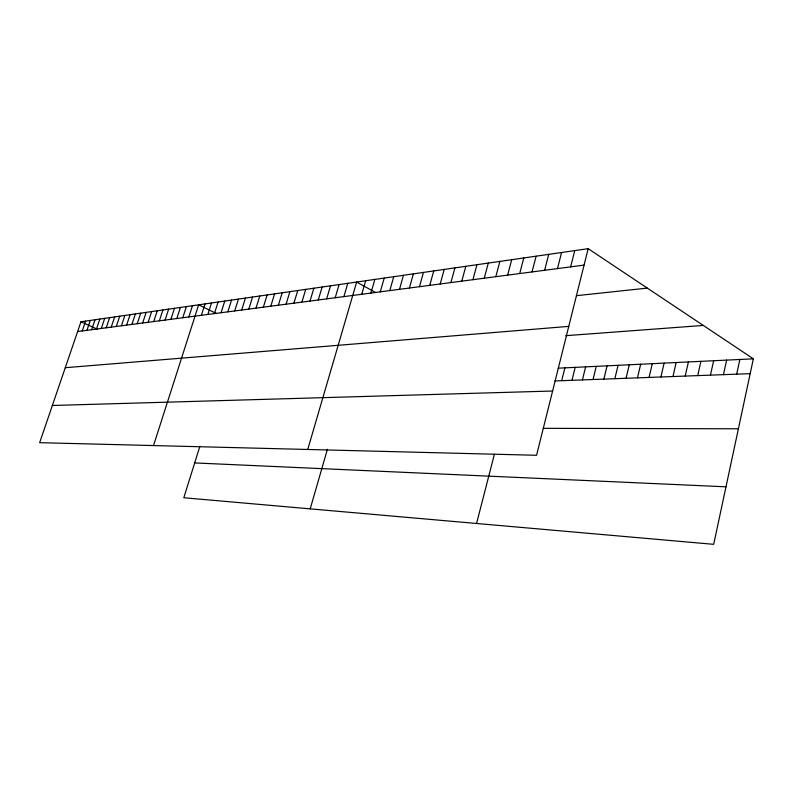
<?xml version="1.0" encoding="UTF-8"?>
<svg xmlns="http://www.w3.org/2000/svg" width="793" height="793" viewBox="0 0 793 793"><rect width="100%" height="100%" fill="white"/><g stroke="black" fill="none" stroke-linecap="round" stroke-linejoin="round"><path stroke-width="1.19" d="M588.178 248.675L536.564 455.281L39.65 442.672L80.965 321.78L588.178 248.675L753.35 358.832L713.69 544.325L183.817 497.746L199.886 446.271M736.687 374.157L739.859 359.477M723.444 374.653L726.626 360.111M710.459 375.129L713.65 360.736M697.721 375.604L700.913 361.34M685.221 376.07L688.413 361.935M672.96 376.536L676.151 362.53M660.916 376.982L664.108 363.105M649.09 377.418L652.282 363.67M637.473 377.855L640.675 364.225M626.073 378.281L629.275 364.77M614.872 378.697L618.064 365.305M603.87 379.113L607.061 365.831M593.055 379.51L596.247 366.356M582.429 379.906L585.621 366.862M571.981 380.303L575.173 367.357M561.712 380.68L564.903 367.853M570.633 266.874L574.737 250.608M557.479 268.599L561.583 252.511M476.563 523.479L494.396 454.26M544.622 270.284L548.716 254.365M532.034 271.94L536.118 256.179M519.702 273.555L523.786 257.953M507.639 275.141L511.713 259.698M495.823 276.688L499.887 261.403M484.245 278.204L488.3 263.068M472.906 279.691L476.95 264.703M461.784 281.148L465.828 266.309M450.89 282.586L454.924 267.885M440.204 283.983L444.229 269.422M429.737 285.361L433.741 270.938M419.457 286.709L423.462 272.415M409.386 288.028L413.371 273.872M399.494 289.326L403.468 275.3M389.789 290.595L393.754 276.698M380.273 291.844L384.228 278.075M370.926 293.073L374.861 279.423M310.212 508.858L327.4 449.284M361.747 294.272L365.672 280.742M307.743 449.472L356.652 282.05L375.832 292.657M343.875 296.622L347.78 283.319M335.181 297.762L339.077 284.578M326.647 298.882L330.522 285.817M310.004 301.062L313.85 288.216M318.251 299.982L322.117 287.026M301.895 302.123L305.731 289.386M293.925 303.174L297.752 290.535M286.085 304.205L289.901 291.665M270.8 306.207L274.586 293.876M278.383 305.206L282.179 292.776M263.345 307.178L267.122 294.946M256.01 308.14L259.777 296.007M241.696 310.023L245.433 298.079M248.804 309.092L252.541 297.048M234.718 310.935L238.435 299.09M221.069 312.729L224.756 301.053M227.839 311.837L231.536 300.081M214.407 313.602L218.075 302.024M201.382 315.307L205.03 303.897M207.845 314.464L211.503 302.966M188.853 316.952L192.471 305.711M153.515 445.557L198.656 304.819L216.37 313.532M182.777 317.755L186.385 306.584M170.901 319.311L174.47 308.308M176.799 318.538L180.388 307.456M159.353 320.828L162.902 309.974M165.083 320.075L168.641 309.141M148.132 322.295L151.651 311.59M153.703 321.561L157.242 310.787M142.641 323.019L146.15 312.383M131.876 324.426L135.365 313.939M137.219 323.722L140.718 313.166M121.418 325.804L124.868 315.455M126.612 325.12L130.082 314.702M111.228 327.132L114.658 316.922M116.284 326.478L119.733 316.199M96.449 329.075L99.839 319.064M101.316 328.441L104.716 318.36M106.232 327.796L109.652 317.646M86.923 330.324L90.283 320.441M91.651 329.7L95.031 319.757M82.244 330.939L85.594 321.115M77.635 331.543L584.064 265.11M576.392 295.68L647.306 288.107M65.274 367.704L568.759 326.379M565.736 335.687L703.272 325.437M558.173 368.18L753.35 358.832M554.981 380.937L750.178 373.652M52.358 405.491L552.612 391.018M543.146 428.329L738.392 428.795M194.681 462.924L725.982 486.813M80.965 321.78L97.212 329.145"/></g></svg>
